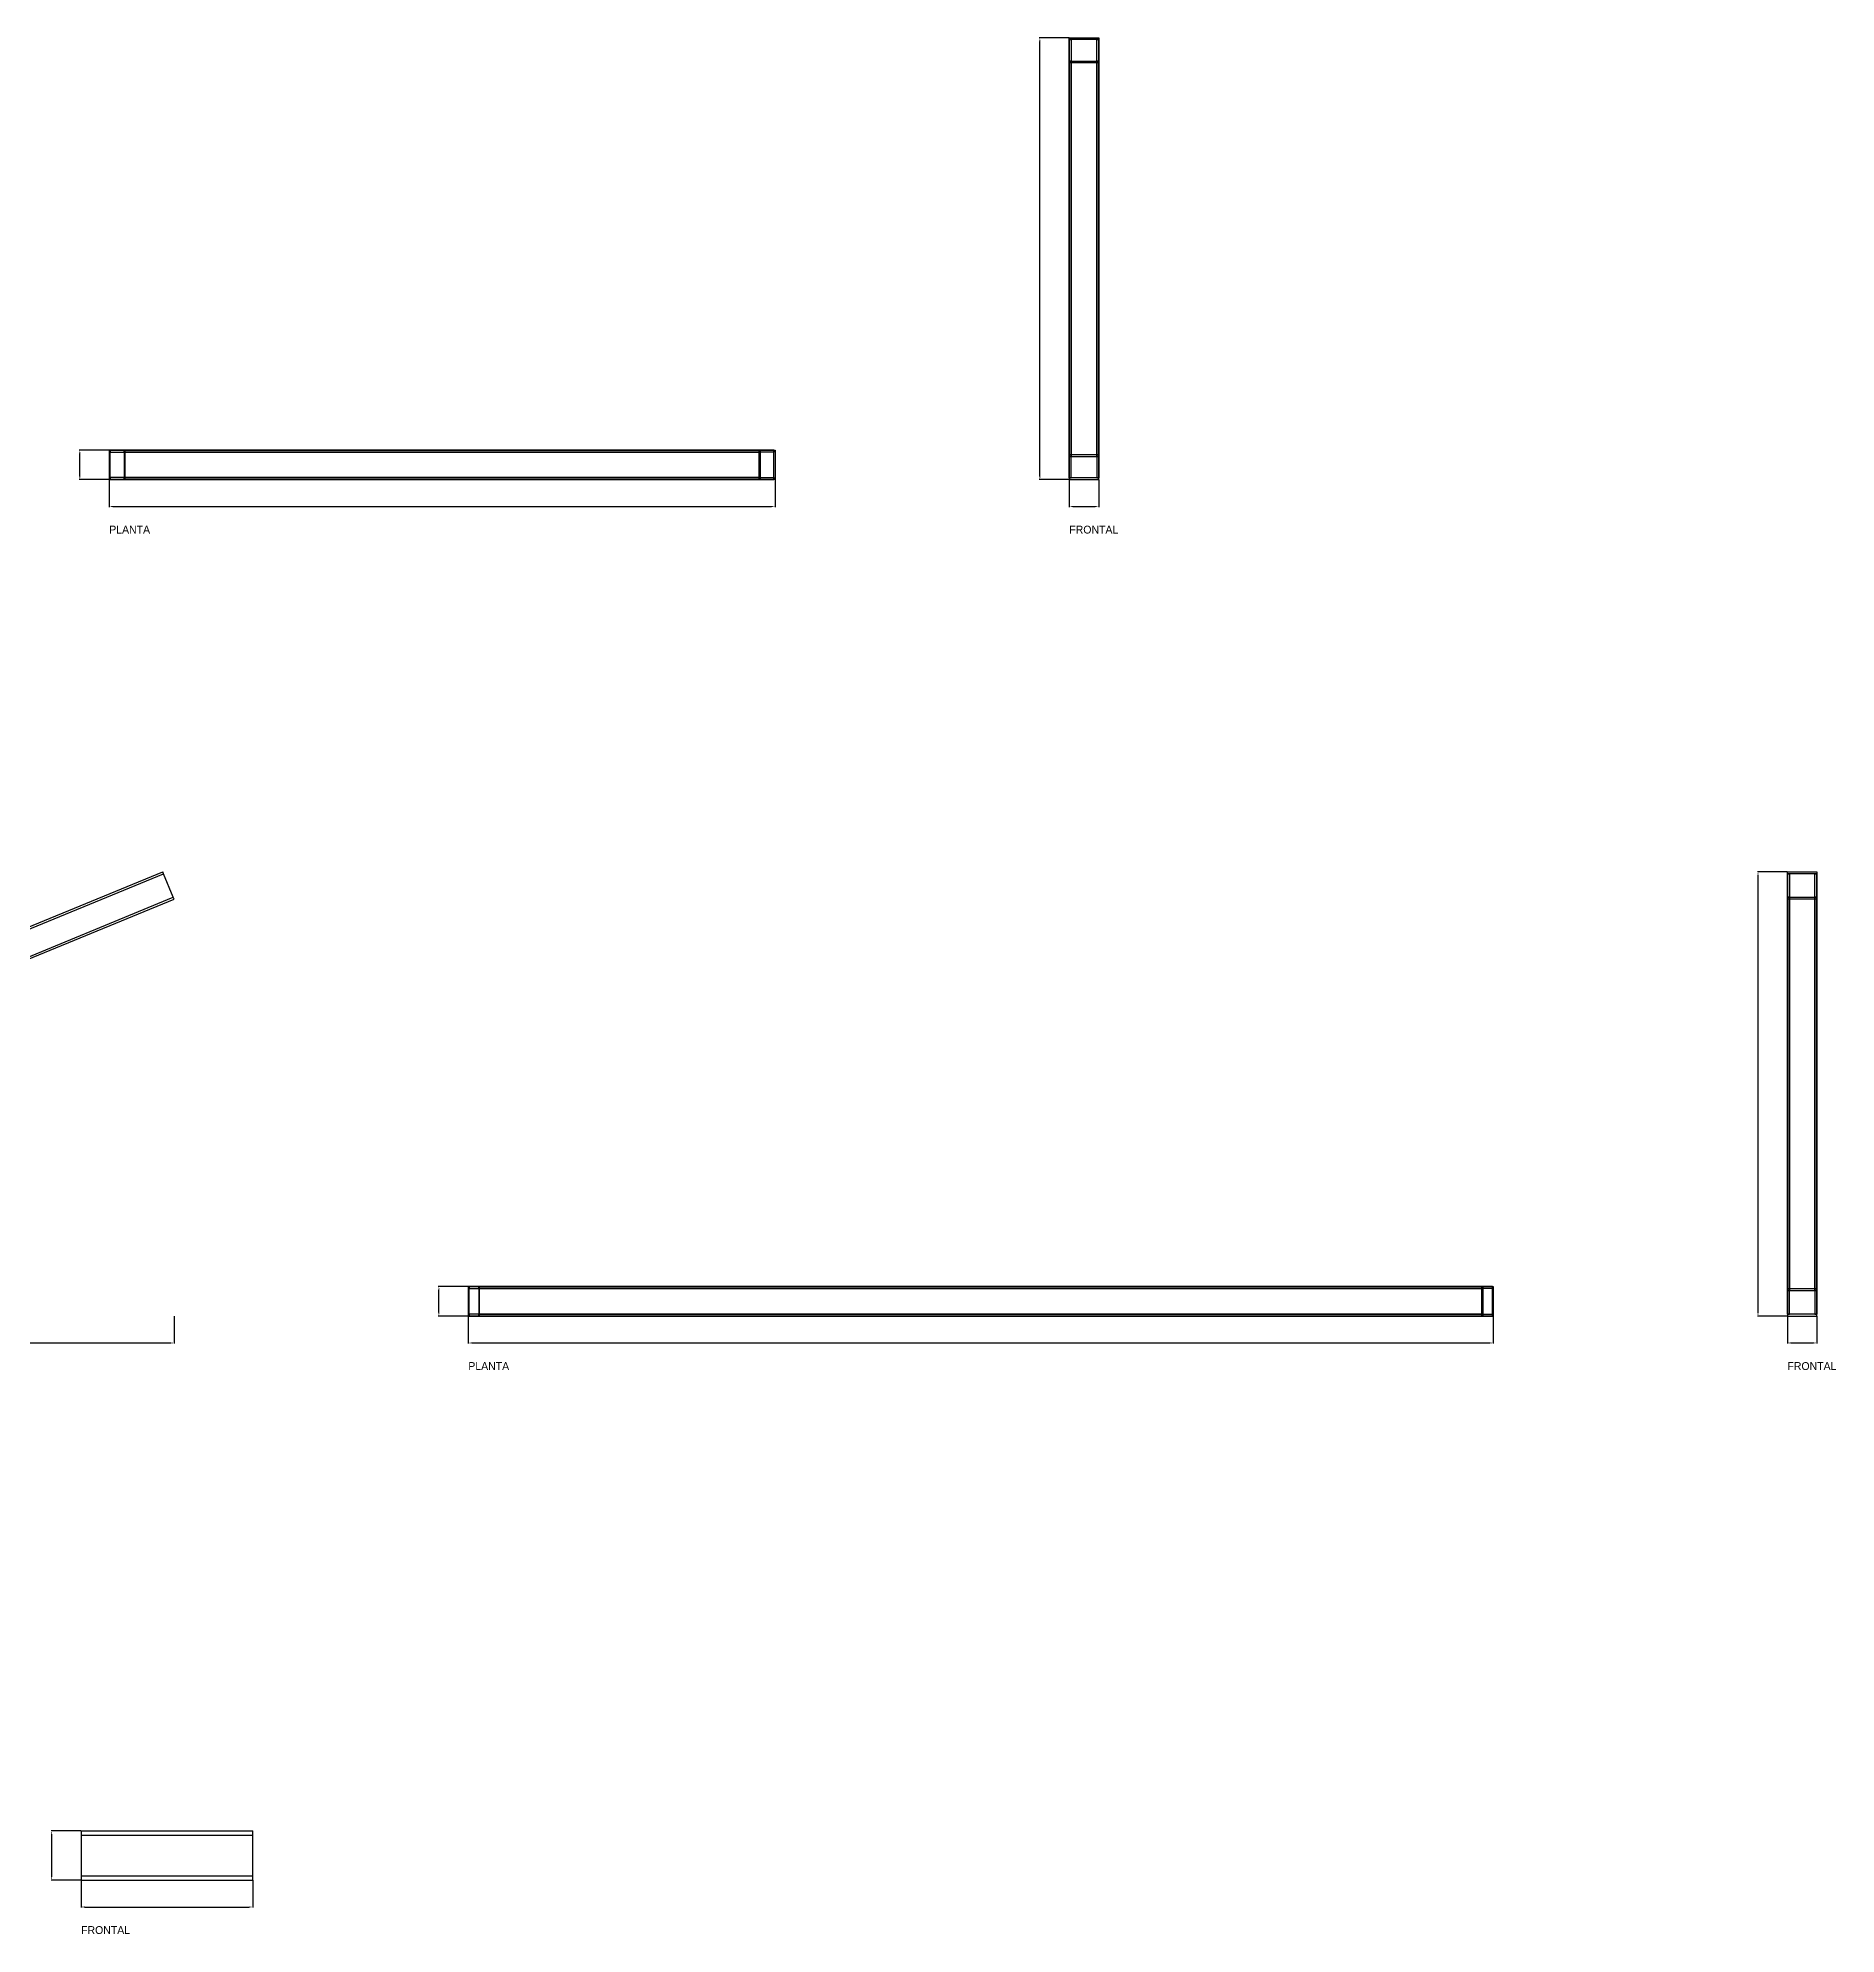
# Model space of a CAD drawing. Header units: millimetres. Extents: x -61 to 13940, y -87340 to 371.
# Drawn here: x 1812 to 5478, y -31021 to -27155 of the extents above; entities that cross this region are included whole.
import ezdxf

# ---------------------------------------------------------------- set-up
doc = ezdxf.new("R2010")
doc.units = ezdxf.units.MM
for name, color, linetype in [('R18_COTAS_P', 1, 'Continuous'), ('R18_PIEZAS_P', 3, 'Continuous'), ('R18_TEXTOS', 7, 'Continuous')]:
    doc.layers.add(name, color=color, linetype=linetype)
doc.dimstyles.get("Standard").update_dxf_attribs({"dimtxt": 2.5, "dimasz": 2.5, "dimexe": 1.25, "dimexo": 0.625, "dimtad": 1, "dimcen": 2.5, "dimazin": 3, "dimtfac": 1, "dimtmove": 0, "dimatfit": 3, "dimarcsym": 0})

# ---------------------------------------------------------------- blocks, each defined once
blk = doc.blocks.new('*D129')
at = {"layer": 'Defpoints', "color": 0, "transparency": 16777216}
for p in [(1957.4, -28055.5), (3314.8, -28055.5), (3314.8, -28110.5)]:
    blk.add_point(p, dxfattribs=at)
at = {"layer": 'R18_COTAS_P', "color": 0, "lineweight": -2, "transparency": 16777216}
for p, q in [((1957.4, -28056.1), (1957.4, -28111.7)), ((3314.8, -28056.1), (3314.8, -28111.7)), ((1964.4, -28110.5), (3307.8, -28110.5))]:
    blk.add_line(p, q, dxfattribs=at)
at = {"layer": 'R18_COTAS_P', "color": 0, "transparency": 16777216}
for points in [[(1964.4, -28109.3), (1964.4, -28111.6), (1957.4, -28110.5)], [(3307.8, -28109.3), (3307.8, -28111.6), (3314.8, -28110.5)]]:
    blk.add_solid(points, dxfattribs=at)
blk = doc.blocks.new('*D130')
at = {"layer": 'Defpoints', "color": 0, "transparency": 16777216}
for p in [(1897.4, -27995.5), (1957.4, -27995.5), (1957.4, -28055.5)]:
    blk.add_point(p, dxfattribs=at)
at = {"layer": 'R18_COTAS_P', "color": 0, "lineweight": -2, "transparency": 16777216}
for p, q in [((1956.8, -27995.5), (1896.1, -27995.5)), ((1897.4, -28048.5), (1897.4, -28002.5)), ((1956.8, -28055.5), (1896.1, -28055.5))]:
    blk.add_line(p, q, dxfattribs=at)
at = {"layer": 'R18_COTAS_P', "color": 0, "transparency": 16777216}
for points in [[(1896.2, -28002.5), (1898.6, -28002.5), (1897.4, -27995.5)], [(1896.2, -28048.5), (1898.6, -28048.5), (1897.4, -28055.5)]]:
    blk.add_solid(points, dxfattribs=at)
blk = doc.blocks.new('*D131')
at = {"layer": 'Defpoints', "color": 0, "transparency": 16777216}
for p in [(3914.8, -28055.5), (3974.8, -28055.5), (3974.8, -28110.5)]:
    blk.add_point(p, dxfattribs=at)
at = {"layer": 'R18_COTAS_P', "color": 0, "lineweight": -2, "transparency": 16777216}
for p, q in [((3914.8, -28056.1), (3914.8, -28111.7)), ((3974.8, -28056.1), (3974.8, -28111.7)), ((3921.8, -28110.5), (3967.8, -28110.5))]:
    blk.add_line(p, q, dxfattribs=at)
at = {"layer": 'R18_COTAS_P', "color": 0, "transparency": 16777216}
for points in [[(3921.8, -28109.3), (3921.8, -28111.6), (3914.8, -28110.5)], [(3967.8, -28109.3), (3967.8, -28111.6), (3974.8, -28110.5)]]:
    blk.add_solid(points, dxfattribs=at)
blk = doc.blocks.new('*D132')
at = {"layer": 'Defpoints', "color": 0, "transparency": 16777216}
for p in [(3854.8, -27155), (3914.8, -27155), (3914.8, -28055.5)]:
    blk.add_point(p, dxfattribs=at)
at = {"layer": 'R18_COTAS_P', "color": 0, "lineweight": -2, "transparency": 16777216}
for p, q in [((3914.2, -27155), (3853.5, -27155)), ((3854.8, -28048.5), (3854.8, -27162)), ((3914.2, -28055.5), (3853.5, -28055.5))]:
    blk.add_line(p, q, dxfattribs=at)
at = {"layer": 'R18_COTAS_P', "color": 0, "transparency": 16777216}
for points in [[(3853.6, -27162), (3856, -27162), (3854.8, -27155)], [(3853.6, -28048.5), (3856, -28048.5), (3854.8, -28055.5)]]:
    blk.add_solid(points, dxfattribs=at)
blk = doc.blocks.new('*D133')
at = {"layer": 'Defpoints', "color": 0, "transparency": 16777216}
for p in [(0, -29761), (2089.5, -29761), (2089.5, -29816)]:
    blk.add_point(p, dxfattribs=at)
at = {"layer": 'R18_COTAS_P', "color": 0, "lineweight": -2, "transparency": 16777216}
for p, q in [((0, -29761.6), (0, -29817.2)), ((2089.5, -29761.6), (2089.5, -29817.2)), ((7, -29816), (2082.5, -29816))]:
    blk.add_line(p, q, dxfattribs=at)
at = {"layer": 'R18_COTAS_P', "color": 0, "transparency": 16777216}
for points in [[(7, -29814.8), (7, -29817.1), (0, -29816)], [(2082.5, -29814.8), (2082.5, -29817.1), (2089.5, -29816)]]:
    blk.add_solid(points, dxfattribs=at)
blk = doc.blocks.new('*D135')
at = {"layer": 'Defpoints', "color": 0, "transparency": 16777216}
for p in [(2689.5, -29761), (4779, -29761), (4779, -29816)]:
    blk.add_point(p, dxfattribs=at)
at = {"layer": 'R18_COTAS_P', "color": 0, "lineweight": -2, "transparency": 16777216}
for p, q in [((2689.5, -29761.6), (2689.5, -29817.2)), ((4779, -29761.6), (4779, -29817.2)), ((2696.5, -29816), (4772, -29816))]:
    blk.add_line(p, q, dxfattribs=at)
at = {"layer": 'R18_COTAS_P', "color": 0, "transparency": 16777216}
for points in [[(2696.5, -29814.8), (2696.5, -29817.1), (2689.5, -29816)], [(4772, -29814.8), (4772, -29817.1), (4779, -29816)]]:
    blk.add_solid(points, dxfattribs=at)
blk = doc.blocks.new('*D136')
at = {"layer": 'Defpoints', "color": 0, "transparency": 16777216}
for p in [(2629.5, -29701), (2689.5, -29701), (2689.5, -29761)]:
    blk.add_point(p, dxfattribs=at)
at = {"layer": 'R18_COTAS_P', "color": 0, "lineweight": -2, "transparency": 16777216}
for p, q in [((2688.9, -29701), (2628.2, -29701)), ((2629.5, -29754), (2629.5, -29708)), ((2688.9, -29761), (2628.2, -29761))]:
    blk.add_line(p, q, dxfattribs=at)
at = {"layer": 'R18_COTAS_P', "color": 0, "transparency": 16777216}
for points in [[(2628.3, -29708), (2630.7, -29708), (2629.5, -29701)], [(2628.3, -29754), (2630.7, -29754), (2629.5, -29761)]]:
    blk.add_solid(points, dxfattribs=at)
blk = doc.blocks.new('*D137')
at = {"layer": 'Defpoints', "color": 0, "transparency": 16777216}
for p in [(5379, -29761), (5439, -29761), (5439, -29816)]:
    blk.add_point(p, dxfattribs=at)
at = {"layer": 'R18_COTAS_P', "color": 0, "lineweight": -2, "transparency": 16777216}
for p, q in [((5379, -29761.6), (5379, -29817.2)), ((5439, -29761.6), (5439, -29817.2)), ((5386, -29816), (5432, -29816))]:
    blk.add_line(p, q, dxfattribs=at)
at = {"layer": 'R18_COTAS_P', "color": 0, "transparency": 16777216}
for points in [[(5386, -29814.8), (5386, -29817.1), (5379, -29816)], [(5432, -29814.8), (5432, -29817.1), (5439, -29816)]]:
    blk.add_solid(points, dxfattribs=at)
blk = doc.blocks.new('*D138')
at = {"layer": 'Defpoints', "color": 0, "transparency": 16777216}
for p in [(5319, -28855.5), (5379, -28855.5), (5379, -29761)]:
    blk.add_point(p, dxfattribs=at)
at = {"layer": 'R18_COTAS_P', "color": 0, "lineweight": -2, "transparency": 16777216}
for p, q in [((5378.4, -28855.5), (5317.7, -28855.5)), ((5319, -29754), (5319, -28862.5)), ((5378.4, -29761), (5317.7, -29761))]:
    blk.add_line(p, q, dxfattribs=at)
at = {"layer": 'R18_COTAS_P', "color": 0, "transparency": 16777216}
for points in [[(5317.8, -28862.5), (5320.1, -28862.5), (5319, -28855.5)], [(5317.8, -29754), (5320.1, -29754), (5319, -29761)]]:
    blk.add_solid(points, dxfattribs=at)
blk = doc.blocks.new('*D143')
at = {"layer": 'Defpoints', "color": 0, "transparency": 16777216}
for p in [(1900, -30911), (2250, -30911), (2250, -30966)]:
    blk.add_point(p, dxfattribs=at)
at = {"layer": 'R18_COTAS_P', "color": 0, "lineweight": -2, "transparency": 16777216}
for p, q in [((1900, -30911.6), (1900, -30967.2)), ((2250, -30911.6), (2250, -30967.2)), ((1907, -30966), (2243, -30966))]:
    blk.add_line(p, q, dxfattribs=at)
at = {"layer": 'R18_COTAS_P', "color": 0, "transparency": 16777216}
for points in [[(1907, -30964.8), (1907, -30967.1), (1900, -30966)], [(2243, -30964.8), (2243, -30967.1), (2250, -30966)]]:
    blk.add_solid(points, dxfattribs=at)
blk = doc.blocks.new('*D144')
at = {"layer": 'Defpoints', "color": 0, "transparency": 16777216}
for p in [(1840, -30811), (1900, -30811), (1900, -30911)]:
    blk.add_point(p, dxfattribs=at)
at = {"layer": 'R18_COTAS_P', "color": 0, "lineweight": -2, "transparency": 16777216}
for p, q in [((1899.4, -30811), (1838.8, -30811)), ((1840, -30904), (1840, -30818)), ((1899.4, -30911), (1838.8, -30911))]:
    blk.add_line(p, q, dxfattribs=at)
at = {"layer": 'R18_COTAS_P', "color": 0, "transparency": 16777216}
for points in [[(1838.8, -30818), (1841.2, -30818), (1840, -30811)], [(1838.8, -30904), (1841.2, -30904), (1840, -30911)]]:
    blk.add_solid(points, dxfattribs=at)

msp = doc.modelspace()

# ---------------------------------------------------------------- linework, layer by layer
at = {"layer": 'R18_PIEZAS_P'}
for p, q in [((3914.795, -28004.975), (3914.795, -27154.975)), ((3914.795, -27154.975), (3974.795, -27154.975)), ((3914.795, -27158.342), (3914.795, -27154.975)), ((3974.795, -27158.342), (3914.795, -27158.342)), ((3914.795, -27158.342), (3914.795, -28008.342)), ((3914.795, -27158.342), (3918.795, -27158.342)), ((3914.795, -27202.11), (3914.795, -27158.342)), ((3918.795, -27158.342), (3918.795, -28008.342)), ((3918.795, -27158.342), (3918.795, -27202.11)), ((3970.795, -28008.342), (3970.795, -27158.342)), ((3970.795, -27158.342), (3974.795, -27158.342)), ((3970.795, -27202.11), (3970.795, -27158.342)), ((3974.795, -27154.975), (3974.795, -28004.975)), ((3974.795, -27154.975), (3974.795, -27158.342)), ((3974.795, -28008.342), (3974.795, -27158.342)), ((3974.795, -27158.342), (3974.795, -27202.11)), ((3914.795, -28052.11), (3914.795, -27202.11)), ((3914.795, -27202.11), (3974.795, -27202.11)), ((3914.795, -27205.477), (3914.795, -27202.11)), ((3918.795, -27202.11), (3914.795, -27202.11)), ((3974.795, -27205.477), (3914.795, -27205.477)), ((3914.795, -27205.477), (3914.795, -28055.477)), ((3918.795, -28052.11), (3918.795, -27202.11)), ((3974.795, -27202.11), (3970.795, -27202.11)), ((3970.795, -27202.11), (3970.795, -28052.11)), ((3974.795, -27202.11), (3974.795, -28052.11)), ((3974.795, -27202.11), (3974.795, -27205.477)), ((3974.795, -28055.477), (3974.795, -27205.477)), ((3282.397, -27995.477), (1957.397, -27995.477)), ((1957.397, -27995.477), (1957.397, -28055.477)), ((1959.557, -27995.477), (1957.397, -27995.477)), ((1959.557, -28055.477), (1959.557, -27995.477)), ((1959.557, -27995.477), (3284.557, -27995.477)), ((1959.557, -27995.477), (1959.557, -27999.477)), ((1987.635, -27995.477), (1959.557, -27995.477)), ((1959.557, -27999.477), (3284.557, -27999.477)), ((1959.557, -27999.477), (1987.635, -27999.477)), ((3312.635, -27995.477), (1987.635, -27995.477)), ((1987.635, -27995.477), (1987.635, -28055.477)), ((1989.795, -27995.477), (1987.635, -27995.477)), ((1987.635, -27999.477), (1987.635, -27995.477)), ((3312.635, -27999.477), (1987.635, -27999.477)), ((1989.795, -28055.477), (1989.795, -27995.477)), ((1989.795, -27995.477), (3314.795, -27995.477)), ((3282.397, -28055.477), (3282.397, -27995.477)), ((3282.397, -27995.477), (3284.557, -27995.477)), ((3284.557, -27995.477), (3284.557, -28055.477)), ((3284.557, -27999.477), (3284.557, -27995.477)), ((3284.557, -27995.477), (3312.635, -27995.477)), ((3312.635, -27999.477), (3284.557, -27999.477)), ((3312.635, -28055.477), (3312.635, -27995.477)), ((3312.635, -27995.477), (3314.795, -27995.477)), ((3312.635, -27995.477), (3312.635, -27999.477)), ((3314.795, -27995.477), (3314.795, -28055.477)), ((3974.795, -28004.975), (3914.795, -28004.975)), ((3914.795, -28004.975), (3914.795, -28008.342)), ((3914.795, -28008.342), (3974.795, -28008.342)), ((3918.795, -28008.342), (3914.795, -28008.342)), ((3914.795, -28008.342), (3914.795, -28052.11)), ((3918.795, -28052.11), (3918.795, -28008.342)), ((3974.795, -28008.342), (3970.795, -28008.342)), ((3970.795, -28008.342), (3970.795, -28052.11)), ((3974.795, -28008.342), (3974.795, -28004.975)), ((3974.795, -28052.11), (3974.795, -28008.342)), ((1957.397, -28055.477), (3282.397, -28055.477)), ((1957.397, -28055.477), (1959.557, -28055.477)), ((3284.557, -28051.477), (1959.557, -28051.477)), ((1959.557, -28051.477), (1959.557, -28055.477)), ((1987.635, -28051.477), (1959.557, -28051.477)), ((3284.557, -28055.477), (1959.557, -28055.477)), ((1959.557, -28055.477), (1987.635, -28055.477)), ((1987.635, -28055.477), (1987.635, -28051.477)), ((1987.635, -28051.477), (3312.635, -28051.477)), ((1987.635, -28055.477), (3312.635, -28055.477)), ((1987.635, -28055.477), (1989.795, -28055.477)), ((3314.795, -28055.477), (1989.795, -28055.477)), ((3284.557, -28055.477), (3282.397, -28055.477)), ((3284.557, -28055.477), (3284.557, -28051.477)), ((3284.557, -28051.477), (3312.635, -28051.477)), ((3312.635, -28055.477), (3284.557, -28055.477)), ((3312.635, -28051.477), (3312.635, -28055.477)), ((3314.795, -28055.477), (3312.635, -28055.477)), ((3974.795, -28052.11), (3914.795, -28052.11)), ((3914.795, -28052.11), (3914.795, -28055.477)), ((3914.795, -28052.11), (3918.795, -28052.11)), ((3914.795, -28055.477), (3974.795, -28055.477)), ((3970.795, -28052.11), (3974.795, -28052.11)), ((3974.795, -28055.477), (3974.795, -28052.11)), ((0, -29705.477), (2066.667, -28855.477)), ((1.521, -29709.176), (2068.188, -28859.176)), ((2068.188, -28859.176), (2066.667, -28855.477)), ((2087.968, -28907.267), (2068.188, -28859.176)), ((5378.978, -29705.477), (5378.978, -28855.477)), ((5378.978, -28855.477), (5438.978, -28855.477)), ((5378.978, -28859.176), (5378.978, -28855.477)), ((5438.978, -28859.176), (5378.978, -28859.176)), ((5378.978, -28859.176), (5378.978, -29709.176)), ((5378.978, -28859.176), (5382.978, -28859.176)), ((5378.978, -28907.267), (5378.978, -28859.176)), ((5382.978, -28859.176), (5382.978, -29709.176)), ((5382.978, -28859.176), (5382.978, -28907.267)), ((5434.978, -29709.176), (5434.978, -28859.176)), ((5434.978, -28859.176), (5438.978, -28859.176)), ((5434.978, -28907.267), (5434.978, -28859.176)), ((5438.978, -28855.477), (5438.978, -29705.477)), ((5438.978, -28855.477), (5438.978, -28859.176)), ((5438.978, -29709.176), (5438.978, -28859.176)), ((5438.978, -28859.176), (5438.978, -28907.267)), ((21.301, -29757.267), (2087.968, -28907.267)), ((22.822, -29760.967), (2089.489, -28910.967)), ((2089.489, -28910.967), (2087.968, -28907.267)), ((5378.978, -29757.267), (5378.978, -28907.267)), ((5378.978, -28907.267), (5438.978, -28907.267)), ((5378.978, -28910.967), (5378.978, -28907.267)), ((5382.978, -28907.267), (5378.978, -28907.267)), ((5438.978, -28910.967), (5378.978, -28910.967)), ((5378.978, -28910.967), (5378.978, -29760.967)), ((5382.978, -29757.267), (5382.978, -28907.267)), ((5438.978, -28907.267), (5434.978, -28907.267)), ((5434.978, -28907.267), (5434.978, -29757.267)), ((5438.978, -28907.267), (5438.978, -29757.267)), ((5438.978, -28907.267), (5438.978, -28910.967)), ((5438.978, -29760.967), (5438.978, -28910.967)), ((4756.156, -29700.967), (2689.489, -29700.967)), ((2689.489, -29700.967), (2689.489, -29760.967)), ((2691.011, -29700.967), (2689.489, -29700.967)), ((2691.011, -29760.967), (2691.011, -29700.967)), ((2691.011, -29700.967), (4757.677, -29700.967)), ((2691.011, -29700.967), (2691.011, -29704.967)), ((2710.79, -29700.967), (2691.011, -29700.967)), ((2691.011, -29704.967), (4757.677, -29704.967)), ((2691.011, -29704.967), (2710.79, -29704.967)), ((4777.457, -29700.967), (2710.79, -29700.967)), ((2710.79, -29700.967), (2710.79, -29760.967)), ((2712.312, -29700.967), (2710.79, -29700.967)), ((2710.79, -29704.967), (2710.79, -29700.967)), ((4777.457, -29704.967), (2710.79, -29704.967)), ((2712.312, -29760.967), (2712.312, -29700.967)), ((2712.312, -29700.967), (4778.978, -29700.967)), ((4756.156, -29760.967), (4756.156, -29700.967)), ((4756.156, -29700.967), (4757.677, -29700.967)), ((4757.677, -29700.967), (4757.677, -29760.967)), ((4757.677, -29704.967), (4757.677, -29700.967)), ((4757.677, -29700.967), (4777.457, -29700.967)), ((4777.457, -29704.967), (4757.677, -29704.967)), ((4777.457, -29760.967), (4777.457, -29700.967)), ((4777.457, -29700.967), (4778.978, -29700.967)), ((4777.457, -29700.967), (4777.457, -29704.967)), ((4778.978, -29700.967), (4778.978, -29760.967)), ((5438.978, -29705.477), (5378.978, -29705.477)), ((5378.978, -29705.477), (5378.978, -29709.176)), ((5378.978, -29709.176), (5438.978, -29709.176)), ((5382.978, -29709.176), (5378.978, -29709.176)), ((5378.978, -29709.176), (5378.978, -29757.267)), ((5382.978, -29757.267), (5382.978, -29709.176)), ((5438.978, -29709.176), (5434.978, -29709.176)), ((5434.978, -29709.176), (5434.978, -29757.267)), ((5438.978, -29709.176), (5438.978, -29705.477)), ((5438.978, -29757.267), (5438.978, -29709.176)), ((2689.489, -29760.967), (4756.156, -29760.967)), ((2689.489, -29760.967), (2691.011, -29760.967)), ((4757.677, -29756.967), (2691.011, -29756.967)), ((2691.011, -29756.967), (2691.011, -29760.967)), ((2710.79, -29756.967), (2691.011, -29756.967)), ((4757.677, -29760.967), (2691.011, -29760.967)), ((2691.011, -29760.967), (2710.79, -29760.967)), ((2710.79, -29760.967), (2710.79, -29756.967)), ((2710.79, -29756.967), (4777.457, -29756.967)), ((2710.79, -29760.967), (4777.457, -29760.967)), ((2710.79, -29760.967), (2712.312, -29760.967)), ((4778.978, -29760.967), (2712.312, -29760.967)), ((4757.677, -29760.967), (4756.156, -29760.967)), ((4757.677, -29760.967), (4757.677, -29756.967)), ((4757.677, -29756.967), (4777.457, -29756.967)), ((4777.457, -29760.967), (4757.677, -29760.967)), ((4777.457, -29756.967), (4777.457, -29760.967)), ((4778.978, -29760.967), (4777.457, -29760.967)), ((5438.978, -29757.267), (5378.978, -29757.267)), ((5378.978, -29757.267), (5378.978, -29760.967)), ((5378.978, -29757.267), (5382.978, -29757.267)), ((5378.978, -29760.967), (5438.978, -29760.967)), ((5434.978, -29757.267), (5438.978, -29757.267)), ((5438.978, -29760.967), (5438.978, -29757.267)), ((1900, -30810.967), (2250, -30810.967)), ((1900, -30810.967), (1900, -30819.467)), ((2250, -30819.467), (2250, -30810.967)), ((1900, -30819.467), (2250, -30819.467)), ((1900, -30819.467), (1900, -30902.467)), ((2250, -30902.467), (2250, -30819.467)), ((1900, -30902.467), (2250, -30902.467)), ((1900, -30902.467), (1900, -30910.967)), ((1900, -30910.967), (2250, -30910.967)), ((2250, -30910.967), (2250, -30902.467))]:
    msp.add_line(p, q, dxfattribs=at)

# ---------------------------------------------------------------- texts
at = {"layer": 'R18_TEXTOS'}
for s, p in [('PLANTA', (1957.397, -28165.477)), ('FRONTAL', (3914.795, -28165.477)), ('PLANTA', (2689.489, -29870.967)), ('FRONTAL', (5378.978, -29870.967)), ('FRONTAL', (1900, -31020.967))]:
    msp.add_text(s, height=16, dxfattribs=at).set_placement(p)

# ---------------------------------------------------------------- dimensions: what is measured, and where the dimension line sits
at = {"layer": 'R18_COTAS_P'}
for base, p1, p2, picture, middle in [((3854.795, -27154.975), (3914.795, -28055.477), (3914.795, -27154.975), '*D132', (3854.795, -27605.226)), ((1897.397, -27995.477), (1957.397, -28055.477), (1957.397, -27995.477), '*D130', (1897.397, -28025.477)), ((5318.978, -28855.477), (5378.978, -29760.967), (5378.978, -28855.477), '*D138', (5318.978, -29308.222)), ((2629.489, -29700.967), (2689.489, -29760.967), (2689.489, -29700.967), '*D136', (2629.489, -29730.967)), ((1840, -30810.967), (1900, -30910.967), (1900, -30810.967), '*D144', (1840, -30860.967))]:
    dim = msp.add_linear_dim(base=base, p1=p1, p2=p2, angle=90, dimstyle='Standard', override={"dimtxt": 16, "dimasz": 7, "dimtad": 1, "dimdec": 2}, dxfattribs=at)
    dim.commit()
    dim.dimension.update_dxf_attribs({"geometry": picture, "text_midpoint": middle})
for base, p1, p2, picture, middle in [((3314.795, -28110.477), (1957.397, -28055.477), (3314.795, -28055.477), '*D129', (2636.096, -28110.477)), ((3974.795, -28110.477), (3914.795, -28055.477), (3974.795, -28055.477), '*D131', (3944.795, -28110.477)), ((2089.489, -29815.967), (0, -29760.967), (2089.489, -29760.967), '*D133', (1044.745, -29815.967)), ((4778.978, -29815.967), (2689.489, -29760.967), (4778.978, -29760.967), '*D135', (3734.234, -29815.967)), ((5438.978, -29815.967), (5378.978, -29760.967), (5438.978, -29760.967), '*D137', (5408.978, -29815.967)), ((2250, -30965.967), (1900, -30910.967), (2250, -30910.967), '*D143', (2075, -30965.967))]:
    dim = msp.add_linear_dim(base=base, p1=p1, p2=p2, dimstyle='Standard', override={"dimtxt": 16, "dimasz": 7, "dimtad": 1, "dimdec": 2}, dxfattribs=at)
    dim.commit()
    dim.dimension.update_dxf_attribs({"geometry": picture, "text_midpoint": middle})

doc.saveas('drawing.dxf')
